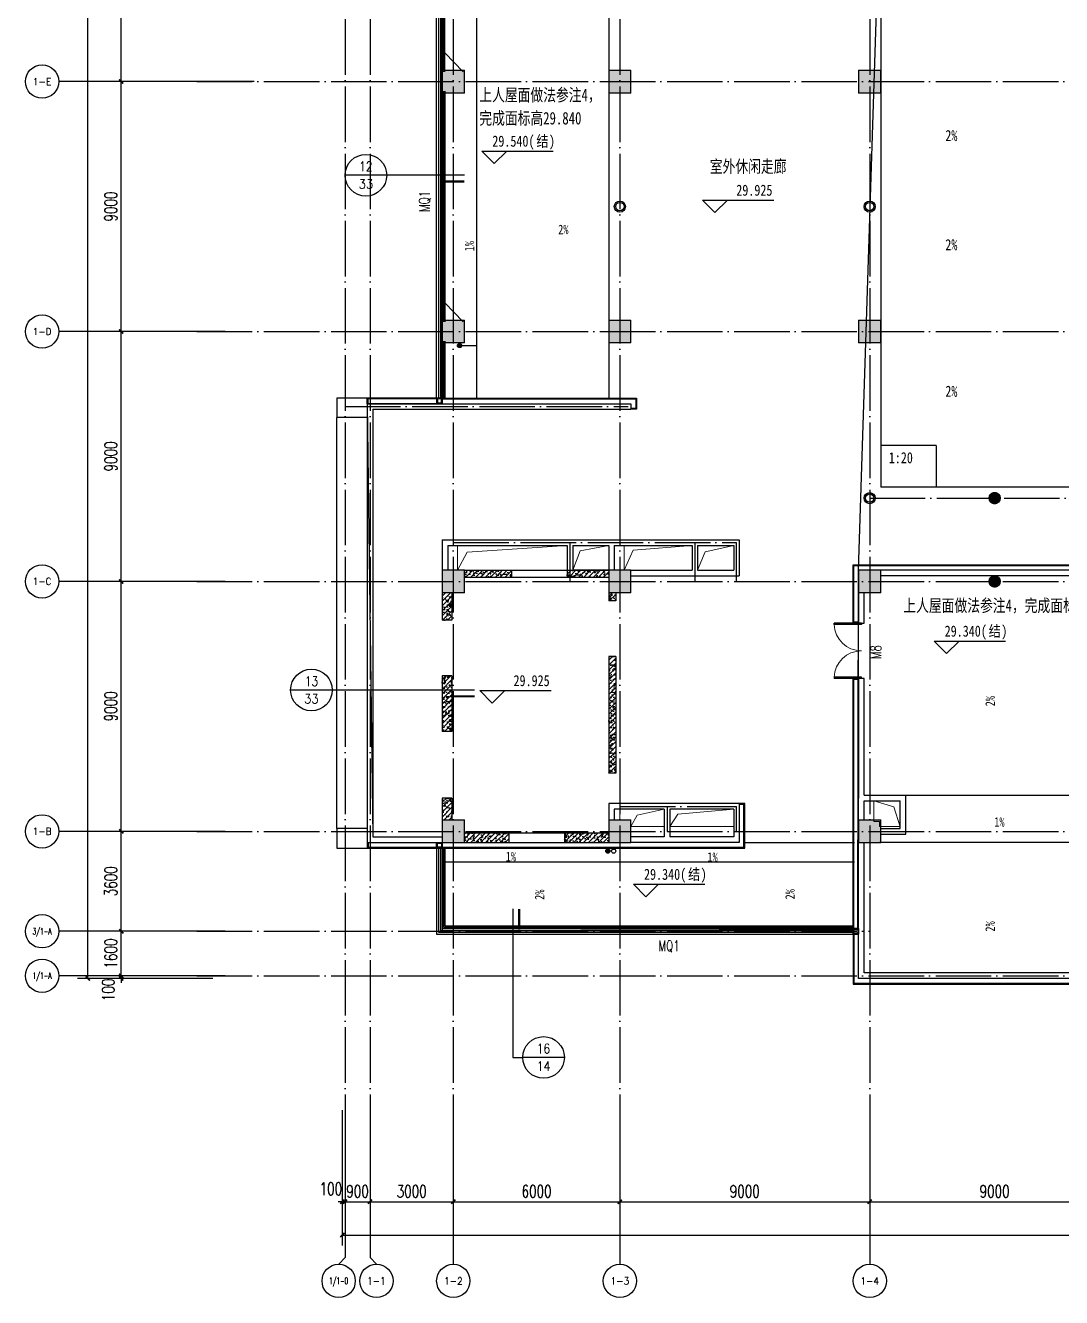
# Model space of a CAD drawing. Header units: millimetres. Extents: x 948020 to 1044234, y 901182 to 1012496.
# Drawn here: x 948020 to 985347, y 901182 to 946993 of the extents above; entities that cross this region are included whole.
import ezdxf
from ezdxf.enums import TextEntityAlignment as Align

# ---------------------------------------------------------------- set-up
doc = ezdxf.new("R2010")
doc.units = ezdxf.units.MM
doc.header["$LTSCALE"] = 1000
doc.header["$MEASUREMENT"] = 0
doc.linetypes.add('7', pattern=[1.2, -0.6, 0.6])
doc.linetypes.add('DOTE', pattern=[2.42, 2, -0.2, 0.02, -0.2])
doc.layers.get('0').update_dxf_attribs({"linetype": 'CONTINUOUS'})
doc.layers.get('Defpoints').update_dxf_attribs({"linetype": 'CONTINUOUS'})
for name, color, linetype in [('AXIS', 3, 'CONTINUOUS'), ('COLUMN', 255, 'CONTINUOUS'), ('DIM_ELEV', 3, 'CONTINUOUS'), ('DIM_IDEN', 3, 'CONTINUOUS'), ('DIM_SYMB', 3, 'CONTINUOUS'), ('DOTE', 1, 'DOTE'), ('PUB_HATCH', 251, 'CONTINUOUS'), ('PUB_TEXT', 7, 'CONTINUOUS'), ('RAIL', 163, 'CONTINUOUS'), ('STAIR', 2, 'CONTINUOUS'), ('WALL', 255, 'CONTINUOUS'), ('WINDOW', 4, 'CONTINUOUS'), ('x粉刷线', 62, 'CONTINUOUS'), ('文字', 7, 'CONTINUOUS'), ('柱', 2, 'CONTINUOUS'), ('柱虚线', 54, '7'), ('栏杆', 212, 'CONTINUOUS'), ('砼墙', 3, 'CONTINUOUS'), ('门窗', 40, 'CONTINUOUS')]:
    doc.layers.add(name, color=color, linetype=linetype)
doc.layers.add('P-SANR-FIXT', color=6, linetype='CONTINUOUS', lineweight=15)
doc.styles.add('-宋体', font='', dxfattribs={"width": 0.8})
doc.styles.add('_TCH_AXIS', font='COMPLEX', dxfattribs={"bigfont": 'GBCBIG'})
doc.styles.add('_TCH_DIM', font='', dxfattribs={"width": 0.8})
doc.styles.add('_TCH_LABEL', font='COMPLEX', dxfattribs={"bigfont": 'GBCBIG'})
doc.styles.add('_TCH_SPACE', font='SIMPLEX', dxfattribs={"height": 5, "bigfont": 'GBCBIG'})
doc.styles.add('DIM_FONT', font='SIMPLEX', dxfattribs={"width": 0.7, "bigfont": 'GBCBIG'})
doc.styles.get('-宋体').set_extended_font_data('SimSun')
doc.styles.get('_TCH_DIM').set_extended_font_data('SimSun')
doc.dimstyles.new('_TCH_ARCH&&150', dxfattribs={"dimscale": 1.5, "dimtxt": 300, "dimasz": 100, "dimexe": 250, "dimexo": 300, "dimgap": 100, "dimtad": 1, "dimdec": 0, "dimzin": 0, "dimdsep": 46, "dimtxsty": 'DIM_FONT', "dimblk": 'ARCHTICK', "dimcen": 0.09, "dimclrt": 7, "dimazin": 2, "dimtfac": 1, "dimtdec": 0, "dimtix": 1, "dimtmove": 2, "dimatfit": 3, "dimfxl": 1, "dimtolj": 1, "dimtzin": 0, "dimarcsym": 0})
pattern_1 = [(45, (0, 0), (-88.388348, 88.388348), []), (50, (0, 0), (358.63009, -31.37607), [37.5, -412.5]), (355, (0, 0), (-69.37567, 376.09607), [30, -330]), (100.4514, (29.9, -2.6), (289.25469, 344.71977), [31.870095, -350.57106]), (46.1842, (0, 100), (533.62052, -82.7595), [56.25, -618.75]), (96.6356, (44.47, 93.1), (467.33135, 487.05894), [47.80514, -525.8565]), (351.1842, (0, 100), (467.33097, 487.0593), [45, -495]), (21, (50, 75), (298.453526, -201.309445), [37.5, -412.5]), (326, (50, 75), (121.65767, 362.57502), [30, -330]), (71.4514, (74.87, 58.22), (420.11131, 161.26525), [31.870095, -350.57106]), (37.5, (0, 0), (6.079928, 166.446927), [0, -326, 0, -335, 0, -331.25]), (7.5, (0, 0), (131.534769, 197.205856), [0, -191, 0, -318.5, 0, -126.25]), (327.5, (-111.5, 0), (266.911218, -11.277436), [0, -125, 0, -390, 0, -517.5]), (317.5, (-161.5, 0), (291.593085, 50.05249), [0, -162.5, 0, -259, 0, -367.5])]

# ---------------------------------------------------------------- blocks, each defined once
blk = doc.blocks.new('A$C5BB50297')
at = {"layer": '柱', "const_width": 0.35}
for points in [[(39.18, 270.18), (39.18, 278.18), (31.18, 278.18), (31.18, 270.18)], [(99.18, 270.18), (99.18, 278.18), (91.18, 278.18), (91.18, 270.18)], [(189.18, 270.18), (189.18, 278.18), (181.18, 278.18), (181.18, 270.18)], [(39.18, 180.18), (39.18, 188.18), (31.18, 188.18), (31.18, 180.18)], [(99.18, 180.18), (99.18, 188.18), (91.18, 188.18), (91.18, 180.18)], [(189.18, 180.18), (189.18, 188.18), (181.18, 188.18), (181.18, 180.18)], [(189.18, 90.18), (189.18, 98.18), (181.18, 98.18), (181.18, 90.18)], [(189.18, 0.18), (189.18, 8.18), (181.18, 8.18), (181.18, 0.18)]]:
    blk.add_lwpolyline(points, close=True, dxfattribs=at)
at = {"layer": '柱', "const_width": 0.45}
for points in [[(232.18, 124.18, 1), (228.18, 124.18, 1), (232.18, 124.18, 1)], [(232.18, 94.18, 1), (228.18, 94.18, 1), (232.18, 94.18, 1)]]:
    blk.add_lwpolyline(points, format="xyb", dxfattribs=at)
at = {"layer": '柱', "const_width": 0.35}
for points in [[(39.18, 98.18), (31.18, 98.18), (31.18, 90.18)], [(93.68, 90.18), (99.18, 90.18), (99.18, 98.18), (91.18, 98.18)], [(34.68, 90.18), (39.18, 90.18), (39.18, 95.68)], [(91.18, 95.68), (91.18, 90.18)], [(31.18, 8.18), (31.18, 0.18), (39.18, 0.18)], [(39.18, 3.68), (39.18, 8.18), (34.68, 8.18)], [(91.18, 8.18), (91.18, 3.68)], [(91.18, 0.18), (99.18, 0.18), (99.18, 8.18), (93.68, 8.18)]]:
    blk.add_lwpolyline(points, dxfattribs=at)
at = {"layer": '柱虚线', "const_width": 0.18}
for points in [[(39.18, 95.68), (39.18, 98.18)], [(91.18, 98.18), (91.18, 95.68)], [(31.18, 90.18), (34.68, 90.18)], [(91.18, 90.18), (93.68, 90.18)], [(34.68, 8.18), (31.18, 8.18)], [(93.68, 8.18), (91.18, 8.18)], [(39.18, 0.18), (39.18, 3.68)], [(91.18, 3.68), (91.18, 0.18)]]:
    blk.add_lwpolyline(points, dxfattribs=at)
at = {"layer": '砼墙', "const_width": 0.35}
for points in [[(39.18, 98.18), (56.18, 98.18)], [(56.18, 95.68), (56.18, 98.18)], [(76.18, 95.68), (76.18, 98.18)], [(76.18, 98.18), (91.18, 98.18)], [(39.18, 95.68), (56.18, 95.68)], [(76.18, 95.68), (91.18, 95.68)], [(31.18, 80.18), (31.18, 90.18)], [(34.68, 80.18), (34.68, 90.18)], [(91.18, 87.18), (91.18, 90.18)], [(93.68, 87.18), (91.18, 87.18)], [(93.68, 87.18), (93.68, 90.18)], [(34.68, 80.18), (31.18, 80.18)], [(91.18, 25.18), (91.18, 67.18)], [(93.68, 67.18), (91.18, 67.18)], [(93.68, 25.18), (93.68, 67.18)], [(31.18, 40.18), (31.18, 60.18)], [(34.68, 60.18), (31.18, 60.18)], [(34.68, 40.18), (34.68, 60.18)], [(34.68, 40.18), (31.18, 40.18)], [(93.68, 25.18), (91.18, 25.18)], [(31.18, 8.18), (31.18, 16.18)], [(34.68, 16.18), (31.18, 16.18)], [(34.68, 8.18), (34.68, 16.18)], [(93.68, 8.18), (91.18, 8.18)], [(39.18, 3.68), (55.18, 3.68)], [(39.18, 0.18), (55.18, 0.18)], [(55.18, 0.18), (55.18, 3.68)], [(75.18, 0.18), (75.18, 3.68)], [(75.18, 3.68), (91.18, 3.68)], [(75.18, 0.18), (91.18, 0.18)]]:
    blk.add_lwpolyline(points, dxfattribs=at)
blk = doc.blocks.new('_ArchTick')
at = {"color": 0, "linetype": 'ByBlock', "const_width": 0.4}
blk.add_lwpolyline([(-0.5, -0.5), (0.5, 0.5)], dxfattribs=at)
blk = doc.blocks.new('*D33')
at = {"layer": 'AXIS', "color": 0, "lineweight": -2, "transparency": 16777216}
for p, q in [((954770, 912771), (951095, 912771)), ((954770, 912671), (951095, 912671)), ((951470, 912771), (951470, 912921)), ((951470, 912671), (951470, 912771)), ((951470, 912671), (951470, 912521))]:
    blk.add_line(p, q, dxfattribs=at)
at = {"layer": 'Defpoints', "color": 0}
for p in [(951470, 912771), (955220, 912771), (955220, 912671)]:
    blk.add_point(p, dxfattribs=at)
at = {"layer": 'AXIS', "color": 0, "lineweight": -2, "transparency": 16777216, "xscale": 150, "yscale": 150, "zscale": 150}
for p, rotation in [((951470, 912771), 270), ((951470, 912671), 90)]:
    blk.add_blockref('_ArchTick', p, dxfattribs=dict(at, rotation=rotation))
at = {"layer": 'AXIS', "color": 7, "transparency": 16777216, "insert": (951005, 912261), "char_height": 450, "attachment_point": 5, "rotation": 90, "style": 'DIM_FONT'}
blk.add_mtext('\\A1;100', dxfattribs=at)
blk = doc.blocks.new('*D34')
at = {"layer": 'AXIS', "color": 0, "lineweight": -2, "transparency": 16777216}
for p, q in [((954770, 914371), (951095, 914371)), ((951470, 912771), (951470, 914371)), ((954770, 912771), (951095, 912771))]:
    blk.add_line(p, q, dxfattribs=at)
at = {"layer": 'Defpoints', "color": 0}
for p in [(951470, 914371), (955220, 914371), (955220, 912771)]:
    blk.add_point(p, dxfattribs=at)
at = {"layer": 'AXIS', "color": 0, "lineweight": -2, "transparency": 16777216, "xscale": 150, "yscale": 150, "zscale": 150}
for p, rotation in [((951470, 914371), 90), ((951470, 912771), 270)]:
    blk.add_blockref('_ArchTick', p, dxfattribs=dict(at, rotation=rotation))
at = {"layer": 'AXIS', "color": 7, "transparency": 16777216, "insert": (951095, 913571), "char_height": 450, "attachment_point": 5, "rotation": 90, "style": 'DIM_FONT'}
blk.add_mtext('\\A1;1600', dxfattribs=at)
blk = doc.blocks.new('*D35')
at = {"layer": 'AXIS', "color": 0, "lineweight": -2, "transparency": 16777216}
for p, q in [((954770, 917971), (951095, 917971)), ((951470, 914371), (951470, 917971)), ((954770, 914371), (951095, 914371))]:
    blk.add_line(p, q, dxfattribs=at)
at = {"layer": 'Defpoints', "color": 0}
for p in [(951470, 917971), (955220, 917971), (955220, 914371)]:
    blk.add_point(p, dxfattribs=at)
at = {"layer": 'AXIS', "color": 0, "lineweight": -2, "transparency": 16777216, "xscale": 150, "yscale": 150, "zscale": 150}
for p, rotation in [((951470, 917971), 90), ((951470, 914371), 270)]:
    blk.add_blockref('_ArchTick', p, dxfattribs=dict(at, rotation=rotation))
at = {"layer": 'AXIS', "color": 7, "transparency": 16777216, "insert": (951095, 916171), "char_height": 450, "attachment_point": 5, "rotation": 90, "style": 'DIM_FONT'}
blk.add_mtext('\\A1;3600', dxfattribs=at)
blk = doc.blocks.new('*D36')
at = {"layer": 'AXIS', "color": 0, "lineweight": -2, "transparency": 16777216}
for p, q in [((954770, 926971), (951095, 926971)), ((951470, 917971), (951470, 926971)), ((954770, 917971), (951095, 917971))]:
    blk.add_line(p, q, dxfattribs=at)
at = {"layer": 'Defpoints', "color": 0}
for p in [(951470, 926971), (955220, 926971), (955220, 917971)]:
    blk.add_point(p, dxfattribs=at)
at = {"layer": 'AXIS', "color": 0, "lineweight": -2, "transparency": 16777216, "xscale": 150, "yscale": 150, "zscale": 150}
for p, rotation in [((951470, 926971), 90), ((951470, 917971), 270)]:
    blk.add_blockref('_ArchTick', p, dxfattribs=dict(at, rotation=rotation))
at = {"layer": 'AXIS', "color": 7, "transparency": 16777216, "insert": (951095, 922471), "char_height": 450, "attachment_point": 5, "rotation": 90, "style": 'DIM_FONT'}
blk.add_mtext('\\A1;9000', dxfattribs=at)
blk = doc.blocks.new('*D37')
at = {"layer": 'AXIS', "color": 0, "lineweight": -2, "transparency": 16777216}
for p, q in [((954770, 935971), (951095, 935971)), ((951470, 926971), (951470, 935971)), ((954770, 926971), (951095, 926971))]:
    blk.add_line(p, q, dxfattribs=at)
at = {"layer": 'Defpoints', "color": 0}
for p in [(951470, 935971), (955220, 935971), (955220, 926971)]:
    blk.add_point(p, dxfattribs=at)
at = {"layer": 'AXIS', "color": 0, "lineweight": -2, "transparency": 16777216, "xscale": 150, "yscale": 150, "zscale": 150}
for p, rotation in [((951470, 935971), 90), ((951470, 926971), 270)]:
    blk.add_blockref('_ArchTick', p, dxfattribs=dict(at, rotation=rotation))
at = {"layer": 'AXIS', "color": 7, "transparency": 16777216, "insert": (951095, 931471), "char_height": 450, "attachment_point": 5, "rotation": 90, "style": 'DIM_FONT'}
blk.add_mtext('\\A1;9000', dxfattribs=at)
blk = doc.blocks.new('*D38')
at = {"layer": 'AXIS', "color": 0, "lineweight": -2, "transparency": 16777216}
for p, q in [((954770, 944971), (951095, 944971)), ((951470, 935971), (951470, 944971)), ((954770, 935971), (951095, 935971))]:
    blk.add_line(p, q, dxfattribs=at)
at = {"layer": 'Defpoints', "color": 0}
for p in [(951470, 944971), (955220, 944971), (955220, 935971)]:
    blk.add_point(p, dxfattribs=at)
at = {"layer": 'AXIS', "color": 0, "lineweight": -2, "transparency": 16777216, "xscale": 150, "yscale": 150, "zscale": 150}
for p, rotation in [((951470, 944971), 90), ((951470, 935971), 270)]:
    blk.add_blockref('_ArchTick', p, dxfattribs=dict(at, rotation=rotation))
at = {"layer": 'AXIS', "color": 7, "transparency": 16777216, "insert": (951095, 940471), "char_height": 450, "attachment_point": 5, "rotation": 90, "style": 'DIM_FONT'}
blk.add_mtext('\\A1;9000', dxfattribs=at)
blk = doc.blocks.new('*D39')
at = {"layer": 'AXIS', "color": 0, "lineweight": -2, "transparency": 16777216}
for p, q in [((954770, 952471), (951095, 952471)), ((951470, 944971), (951470, 952471)), ((954770, 944971), (951095, 944971))]:
    blk.add_line(p, q, dxfattribs=at)
at = {"layer": 'Defpoints', "color": 0}
for p in [(951470, 952471), (955220, 952471), (955220, 944971)]:
    blk.add_point(p, dxfattribs=at)
at = {"layer": 'AXIS', "color": 0, "lineweight": -2, "transparency": 16777216, "xscale": 150, "yscale": 150, "zscale": 150}
for p, rotation in [((951470, 952471), 90), ((951470, 944971), 270)]:
    blk.add_blockref('_ArchTick', p, dxfattribs=dict(at, rotation=rotation))
at = {"layer": 'AXIS', "color": 7, "transparency": 16777216, "insert": (951095, 948721), "char_height": 450, "attachment_point": 5, "rotation": 90, "style": 'DIM_FONT'}
blk.add_mtext('\\A1;7500', dxfattribs=at)
blk = doc.blocks.new('*D50')
at = {"layer": 'AXIS', "color": 0, "lineweight": -2, "transparency": 16777216}
for p, q in [((954770, 1002971), (949895, 1002971)), ((950270, 912671), (950270, 1002971)), ((954770, 912671), (949895, 912671))]:
    blk.add_line(p, q, dxfattribs=at)
at = {"layer": 'Defpoints', "color": 0}
for p in [(950270, 1002971), (955220, 1002971), (955220, 912671)]:
    blk.add_point(p, dxfattribs=at)
at = {"layer": 'AXIS', "color": 0, "lineweight": -2, "transparency": 16777216, "xscale": 150, "yscale": 150, "zscale": 150}
for p, rotation in [((950270, 1002971), 90), ((950270, 912671), 270)]:
    blk.add_blockref('_ArchTick', p, dxfattribs=dict(at, rotation=rotation))
at = {"layer": 'AXIS', "color": 7, "transparency": 16777216, "insert": (949895, 957821), "char_height": 450, "attachment_point": 5, "rotation": 90, "style": 'DIM_FONT'}
blk.add_mtext('\\A1;90300', dxfattribs=at)
blk = doc.blocks.new('*D51')
at = {"layer": 'AXIS', "color": 0, "lineweight": -2, "transparency": 16777216}
for p, q in [((959435, 907932), (959435, 904257)), ((959535, 907932), (959535, 904257)), ((959435, 904632), (959285, 904632)), ((959435, 904632), (959535, 904632)), ((959535, 904632), (959685, 904632))]:
    blk.add_line(p, q, dxfattribs=at)
at = {"layer": 'Defpoints', "color": 0}
for p in [(959435, 908382), (959535, 908382), (959535, 904632)]:
    blk.add_point(p, dxfattribs=at)
at = {"layer": 'AXIS', "color": 0, "lineweight": -2, "transparency": 16777216, "xscale": 150, "yscale": 150, "zscale": 150}
blk.add_blockref('_ArchTick', (959435, 904632), dxfattribs=at)
at = {"layer": 'AXIS', "color": 0, "lineweight": -2, "transparency": 16777216, "xscale": 150, "yscale": 150, "zscale": 150, "rotation": 180}
blk.add_blockref('_ArchTick', (959535, 904632), dxfattribs=at)
at = {"layer": 'AXIS', "color": 7, "transparency": 16777216, "insert": (959025, 905097), "char_height": 450, "attachment_point": 5, "style": 'DIM_FONT'}
blk.add_mtext('\\A1;100', dxfattribs=at)
blk = doc.blocks.new('*D52')
at = {"layer": 'AXIS', "color": 0, "lineweight": -2, "transparency": 16777216}
for p, q in [((959535, 907932), (959535, 904257)), ((960435, 907932), (960435, 904257)), ((959535, 904632), (959385, 904632)), ((959535, 904632), (960435, 904632)), ((960435, 904632), (960585, 904632))]:
    blk.add_line(p, q, dxfattribs=at)
at = {"layer": 'Defpoints', "color": 0}
for p in [(959535, 908382), (960435, 908382), (960435, 904632)]:
    blk.add_point(p, dxfattribs=at)
at = {"layer": 'AXIS', "color": 0, "lineweight": -2, "transparency": 16777216, "xscale": 150, "yscale": 150, "zscale": 150}
blk.add_blockref('_ArchTick', (959535, 904632), dxfattribs=at)
at = {"layer": 'AXIS', "color": 0, "lineweight": -2, "transparency": 16777216, "xscale": 150, "yscale": 150, "zscale": 150, "rotation": 180}
blk.add_blockref('_ArchTick', (960435, 904632), dxfattribs=at)
at = {"layer": 'AXIS', "color": 7, "transparency": 16777216, "insert": (959985, 905007), "char_height": 450, "attachment_point": 5, "style": 'DIM_FONT'}
blk.add_mtext('\\A1;900', dxfattribs=at)
blk = doc.blocks.new('*D53')
at = {"layer": 'AXIS', "color": 0, "lineweight": -2, "transparency": 16777216}
for p, q in [((960435, 907932), (960435, 904257)), ((963435, 907932), (963435, 904257)), ((960435, 904632), (963435, 904632))]:
    blk.add_line(p, q, dxfattribs=at)
at = {"layer": 'Defpoints', "color": 0}
for p in [(960435, 908382), (963435, 908382), (963435, 904632)]:
    blk.add_point(p, dxfattribs=at)
at = {"layer": 'AXIS', "color": 0, "lineweight": -2, "transparency": 16777216, "xscale": 150, "yscale": 150, "zscale": 150, "rotation": 180}
blk.add_blockref('_ArchTick', (960435, 904632), dxfattribs=at)
at = {"layer": 'AXIS', "color": 0, "lineweight": -2, "transparency": 16777216, "xscale": 150, "yscale": 150, "zscale": 150}
blk.add_blockref('_ArchTick', (963435, 904632), dxfattribs=at)
at = {"layer": 'AXIS', "color": 7, "transparency": 16777216, "insert": (961935, 905007), "char_height": 450, "attachment_point": 5, "style": 'DIM_FONT'}
blk.add_mtext('\\A1;3000', dxfattribs=at)
blk = doc.blocks.new('*D54')
at = {"layer": 'AXIS', "color": 0, "lineweight": -2, "transparency": 16777216}
for p, q in [((963435, 907932), (963435, 904257)), ((969435, 907932), (969435, 904257)), ((963435, 904632), (969435, 904632))]:
    blk.add_line(p, q, dxfattribs=at)
at = {"layer": 'Defpoints', "color": 0}
for p in [(963435, 908382), (969435, 908382), (969435, 904632)]:
    blk.add_point(p, dxfattribs=at)
at = {"layer": 'AXIS', "color": 0, "lineweight": -2, "transparency": 16777216, "xscale": 150, "yscale": 150, "zscale": 150, "rotation": 180}
blk.add_blockref('_ArchTick', (963435, 904632), dxfattribs=at)
at = {"layer": 'AXIS', "color": 0, "lineweight": -2, "transparency": 16777216, "xscale": 150, "yscale": 150, "zscale": 150}
blk.add_blockref('_ArchTick', (969435, 904632), dxfattribs=at)
at = {"layer": 'AXIS', "color": 7, "transparency": 16777216, "insert": (966435, 905007), "char_height": 450, "attachment_point": 5, "style": 'DIM_FONT'}
blk.add_mtext('\\A1;6000', dxfattribs=at)
blk = doc.blocks.new('*D55')
at = {"layer": 'AXIS', "color": 0, "lineweight": -2, "transparency": 16777216}
for p, q in [((969435, 907932), (969435, 904257)), ((978435, 907932), (978435, 904257)), ((969435, 904632), (978435, 904632))]:
    blk.add_line(p, q, dxfattribs=at)
at = {"layer": 'Defpoints', "color": 0}
for p in [(969435, 908382), (978435, 908382), (978435, 904632)]:
    blk.add_point(p, dxfattribs=at)
at = {"layer": 'AXIS', "color": 0, "lineweight": -2, "transparency": 16777216, "xscale": 150, "yscale": 150, "zscale": 150, "rotation": 180}
blk.add_blockref('_ArchTick', (969435, 904632), dxfattribs=at)
at = {"layer": 'AXIS', "color": 0, "lineweight": -2, "transparency": 16777216, "xscale": 150, "yscale": 150, "zscale": 150}
blk.add_blockref('_ArchTick', (978435, 904632), dxfattribs=at)
at = {"layer": 'AXIS', "color": 7, "transparency": 16777216, "insert": (973935, 905007), "char_height": 450, "attachment_point": 5, "style": 'DIM_FONT'}
blk.add_mtext('\\A1;9000', dxfattribs=at)
blk = doc.blocks.new('*D56')
at = {"layer": 'AXIS', "color": 0, "lineweight": -2, "transparency": 16777216}
for p, q in [((978435, 907932), (978435, 904257)), ((987435, 907932), (987435, 904257)), ((978435, 904632), (987435, 904632))]:
    blk.add_line(p, q, dxfattribs=at)
at = {"layer": 'Defpoints', "color": 0}
for p in [(978435, 908382), (987435, 908382), (987435, 904632)]:
    blk.add_point(p, dxfattribs=at)
at = {"layer": 'AXIS', "color": 0, "lineweight": -2, "transparency": 16777216, "xscale": 150, "yscale": 150, "zscale": 150, "rotation": 180}
blk.add_blockref('_ArchTick', (978435, 904632), dxfattribs=at)
at = {"layer": 'AXIS', "color": 0, "lineweight": -2, "transparency": 16777216, "xscale": 150, "yscale": 150, "zscale": 150}
blk.add_blockref('_ArchTick', (987435, 904632), dxfattribs=at)
at = {"layer": 'AXIS', "color": 7, "transparency": 16777216, "insert": (982935, 905007), "char_height": 450, "attachment_point": 5, "style": 'DIM_FONT'}
blk.add_mtext('\\A1;9000', dxfattribs=at)
blk = doc.blocks.new('*D65')
at = {"layer": 'AXIS', "color": 0, "lineweight": -2, "transparency": 16777216}
for p, q in [((959435, 907932), (959435, 903057)), ((1036435, 907932), (1036435, 903057)), ((959435, 903432), (1036435, 903432))]:
    blk.add_line(p, q, dxfattribs=at)
at = {"layer": 'Defpoints', "color": 0}
for p in [(959435, 908382), (1036435, 908382), (1036435, 903432)]:
    blk.add_point(p, dxfattribs=at)
at = {"layer": 'AXIS', "color": 0, "lineweight": -2, "transparency": 16777216, "xscale": 150, "yscale": 150, "zscale": 150, "rotation": 180}
blk.add_blockref('_ArchTick', (959435, 903432), dxfattribs=at)
at = {"layer": 'AXIS', "color": 0, "lineweight": -2, "transparency": 16777216, "xscale": 150, "yscale": 150, "zscale": 150}
blk.add_blockref('_ArchTick', (1036435, 903432), dxfattribs=at)
at = {"layer": 'AXIS', "color": 7, "transparency": 16777216, "insert": (997935, 903807), "char_height": 450, "attachment_point": 5, "style": 'DIM_FONT'}
blk.add_mtext('\\A1;77000', dxfattribs=at)
blk = doc.blocks.new('_YZH')
blk.add_circle((0, 0), 0.5)
at = {"layer": 'PUB_HATCH', "const_width": 0.5}
blk.add_lwpolyline([(-0.25, 0, 1), (0.25, 0, 1)], format="xyb", close=True, dxfattribs=at)
blk = doc.blocks.new('$DorLib2D$00000002')
for p, q in [((-0.5, 0), (-0.5, 0.4875)), ((-0.475, 0.4875), (-0.5, 0.4875)), ((-0.475, 0), (-0.475, 0.4875)), ((0.475, 0), (0.475, 0.4875)), ((0.475, 0.4875), (0.5, 0.4875)), ((0.5, 0), (0.5, 0.4875)), ((-0.5, 0), (-0.475, 0)), ((0.5, 0), (0.475, 0))]:
    blk.add_line(p, q)
at = {"lineweight": 13}
for centre, start, end in [((-0.4875, 0), 0, 88.53072), ((0.4875, 0), 91.46928, 180)]:
    blk.add_arc(centre, 0.4875, start, end, dxfattribs=at)
blk = doc.blocks.new('$WINLIB2D$00000001')
at = {"color": 0}
for points in [[(-0.5, 0.5), (-0.5, -0.5)], [(-0.5, 0.5), (0.5, 0.5)], [(0.5, -0.5), (0.5, 0.5)], [(0.5, 0.1667), (-0.5, 0.1667)], [(0.5, -0.1667), (-0.5, -0.1667)], [(-0.5, -0.5), (0.5, -0.5)]]:
    blk.add_lwpolyline(points, dxfattribs=at)
blk = doc.blocks.new('_FZH')
blk.add_lwpolyline([(-0.5, -0.5), (0.5, -0.5), (0.5, 0.5), (-0.5, 0.5)], close=True)
at = {"layer": 'PUB_HATCH'}
blk.add_solid([(-0.5, -0.5), (0.5, -0.5), (-0.5, 0.5), (0.5, 0.5)], dxfattribs=at)

msp = doc.modelspace()

# ---------------------------------------------------------------- hatches: boundary and pattern name
at = {"layer": 'PUB_HATCH'}
h = msp.add_hatch(dxfattribs=at)
h.set_pattern_fill('ANSI31', color=256, scale=10, style=0)
h.set_pattern_definition([(45, (894153.529, 906185.698), (-11.22532, 11.22532), [])])
h.paths.add_polyline_path([(963725, 935466.1, 1), (963595, 935466.1, 1)])
h = msp.add_hatch(dxfattribs=at)
h.set_pattern_fill('钢筋混凝土', color=256, scale=50, style=0)
h.set_pattern_definition(pattern_1)
h.paths.add_polyline_path([(963835, 927370.8), (963835, 927120.8), (965535, 927120.8), (965535, 927370.8)])
h = msp.add_hatch(dxfattribs=at)
h.set_pattern_fill('钢筋混凝土', color=256, scale=50, style=0)
h.set_pattern_definition(pattern_1)
h.paths.add_polyline_path([(969035, 927120.8), (969035, 927370.8), (967535, 927370.8), (967535, 927120.8)])
h = msp.add_hatch(dxfattribs=at)
h.set_pattern_fill('钢筋混凝土', color=256, scale=50, style=0)
h.set_pattern_definition(pattern_1)
h.paths.add_polyline_path([(963385, 926570.8), (963035, 926570.8), (963035, 925570.8), (963385, 925570.8)])
h = msp.add_hatch(dxfattribs=at)
h.set_pattern_fill('钢筋混凝土', color=256, scale=50, style=0)
h.set_pattern_definition(pattern_1)
h.paths.add_polyline_path([(969285, 926570.8), (969035, 926570.8), (969035, 926270.8), (969285, 926270.8)])
h = msp.add_hatch(dxfattribs=at)
h.set_pattern_fill('钢筋混凝土', color=256, scale=50, style=0)
h.set_pattern_definition(pattern_1)
h.paths.add_polyline_path([(969035, 924270.8), (969035, 920070.8), (969285, 920070.8), (969285, 924270.8)])
h = msp.add_hatch(dxfattribs=at)
h.set_pattern_fill('钢筋混凝土', color=256, scale=50, style=0)
h.set_pattern_definition(pattern_1)
h.paths.add_polyline_path([(963035, 923570.8), (963035, 921570.8), (963385, 921570.8), (963385, 923570.8)])
h = msp.add_hatch(dxfattribs=at)
h.set_pattern_fill('钢筋混凝土', color=256, scale=50, style=0)
h.set_pattern_definition(pattern_1)
h.paths.add_polyline_path([(963035, 918370.8), (963385, 918370.8), (963385, 919170.8), (963035, 919170.8)])
h = msp.add_hatch(dxfattribs=at)
h.set_pattern_fill('钢筋混凝土', color=256, scale=50, style=0)
h.set_pattern_definition(pattern_1)
h.paths.add_polyline_path([(963835, 917920.8), (963835, 917570.8), (965435, 917570.8), (965435, 917920.8)])
h = msp.add_hatch(dxfattribs=at)
h.set_pattern_fill('钢筋混凝土', color=256, scale=50, style=0)
h.set_pattern_definition(pattern_1)
h.paths.add_polyline_path([(969035, 917570.8), (969035, 917920.8), (967435, 917920.8), (967435, 917570.8)])
h = msp.add_hatch(dxfattribs=at)
h.set_pattern_fill('ANSI31', color=256, scale=10, style=0)
h.set_pattern_definition([(45, (899495.197, 887978.47), (-11.22532, 11.22532), [])])
h.paths.add_polyline_path([(969066.7, 917258.9, 1), (968936.7, 917258.9, 1)])

# ---------------------------------------------------------------- linework, layer by layer
at = {"layer": 'AXIS'}
for p, q in [((956260.6, 944970.8), (949220.2, 944970.8)), ((955220.2, 935970.8), (949220.2, 935970.8)), ((955220.2, 926970.8), (949220.2, 926970.8)), ((955220.2, 917970.8), (949220.2, 917970.8)), ((955220.2, 914370.8), (949220.2, 914370.8)), ((955220.2, 912770.8), (949220.2, 912770.8)), ((959535, 908381.6), (959535, 902620.5)), ((960435, 908381.6), (960435, 902620.5)), ((963435, 908381.6), (963435, 902381.6)), ((969435, 908381.6), (969435, 902381.6)), ((978435, 908381.6), (978435, 902381.6)), ((959305, 902381.6), (959535, 902620.5)), ((960665, 902381.6), (960435, 902620.5))]:
    msp.add_line(p, q, dxfattribs=at)
for centre in [(948620.2, 944970.8), (948620.2, 935970.8), (948620.2, 926970.8), (948620.2, 917970.8), (948620.2, 914370.8), (948620.2, 912770.8), (959305, 901781.6), (960665, 901781.6), (963435, 901781.6), (969435, 901781.6), (978435, 901781.6)]:
    msp.add_circle(centre, 600, dxfattribs=at)
at = {"layer": 'DIM_ELEV'}
for p, q in [((964911.7, 942020.4), (964461.7, 942470.4)), ((964461.7, 942470.4), (967033.4, 942470.4)), ((964911.7, 942020.4), (965361.7, 942470.4)), ((972861.8, 940253.8), (972411.8, 940703.8)), ((972411.8, 940703.8), (974983.5, 940703.8)), ((972861.8, 940253.8), (973311.8, 940703.8)), ((981206.8, 924375.6), (980756.8, 924825.6)), ((980756.8, 924825.6), (983328.6, 924825.6)), ((981206.8, 924375.6), (981656.8, 924825.6)), ((964836.8, 922591.8), (964386.8, 923041.8)), ((964386.8, 923041.8), (966958.5, 923041.8)), ((964836.8, 922591.8), (965286.8, 923041.8)), ((970376.3, 915618), (969926.3, 916068)), ((969926.3, 916068), (972498.1, 916068)), ((970376.3, 915618), (970826.3, 916068))]:
    msp.add_line(p, q, dxfattribs=at)
at = {"layer": 'DIM_IDEN'}
for p, q in [((961036.3, 941597.8), (959536.3, 941597.8)), ((961380.8, 941597.8), (961036.3, 941597.8)), ((963835.6, 941597.8), (961380.8, 941597.8)), ((959073.2, 923059.4), (957573.2, 923059.4)), ((959835.1, 923059.4), (959073.2, 923059.4)), ((964203.2, 923059.4), (959835.1, 923059.4)), ((965582.7, 915177.1), (965582.7, 909828.9)), ((965582.7, 909828.9), (965937.1, 909828.9)), ((967437.1, 909828.9), (965937.1, 909828.9))]:
    msp.add_line(p, q, dxfattribs=at)
at = {"layer": 'DIM_IDEN', "const_width": 75}
for points in [[(963835.6, 941372.8), (963085.6, 941372.8)], [(964203.2, 922834.4), (963453.2, 922834.4)], [(965807.7, 915177.1), (965807.7, 914427.1)]]:
    msp.add_lwpolyline(points, dxfattribs=at)
at = {"layer": 'DIM_IDEN'}
for centre in [(960286.3, 941597.8), (958323.2, 923059.4), (966687.1, 909828.9)]:
    msp.add_circle(centre, 750, dxfattribs=at)
at = {"layer": 'DIM_SYMB'}
for points in [[(981081.6, 942592.8, 0, 0, 0), (983123.1, 942592.8, 120, 0, 0), (983573.1, 942592.8, 0, 0, 0)], [(967077.5, 939700.9, 0, 0, 0), (965907.6, 939700.9, 120, 0, 0), (965457.6, 939700.9, 0, 0, 0)], [(963737.5, 939289, 0, 0, 0), (963737.5, 938219.9, 120, 0, 0), (963737.5, 937769.9, 0, 0, 0)], [(981081.6, 938661.3, 0, 0, 0), (983123.1, 938661.3, 120, 0, 0), (983573.1, 938661.3, 0, 0, 0)], [(981081.6, 933383.3, 0, 0, 0), (983123.1, 933383.3, 120, 0, 0), (983573.1, 933383.3, 0, 0, 0)], [(979056.8, 931074.6, 0, 0, 0), (980157.6, 931074.6, 120, 0, 0), (980607.6, 931074.6, 0, 0, 0)], [(983133.2, 922918.1, 0, 0, 0), (983133.2, 921427.6, 120, 0, 0), (983133.2, 920977.6, 0, 0, 0)], [(983392.6, 918363.7, 0, 0, 0), (984250, 918363.7, 120, 0, 0), (984700, 918363.7, 0, 0, 0)], [(965797.1, 917119.7, 0, 0, 0), (966388.2, 917119.7, 120, 0, 0), (966838.2, 917119.7, 0, 0, 0)], [(972452.7, 917101.8, 0, 0, 0), (971640.7, 917101.8, 120, 0, 0), (971190.7, 917101.8, 0, 0, 0)], [(966837.9, 915540.1, 0, 0, 0), (966837.9, 916347.5, 120, 0, 0), (966837.9, 916797.5, 0, 0, 0)], [(975860.3, 915556.4, 0, 0, 0), (975860.3, 916363.8, 120, 0, 0), (975860.3, 916813.8, 0, 0, 0)], [(983133.2, 914277.3, 0, 0, 0), (983133.2, 915767.9, 120, 0, 0), (983133.2, 916217.9, 0, 0, 0)]]:
    msp.add_lwpolyline(points, format="xyseb", dxfattribs=at)
at = {"layer": 'DOTE'}
for p, q in [((959535, 1005295.6), (959535, 908381.6)), ((960435, 1005295.6), (960435, 908381.6)), ((960435, 1005295.6), (960435, 908381.6)), ((963435, 1005295.6), (963435, 908381.6)), ((969435, 1005295.6), (969435, 908381.6)), ((978435, 1005295.6), (978435, 908381.6)), ((954193.3, 944970.8), (1038231.8, 944970.8)), ((954193.3, 935970.8), (1038231.8, 935970.8)), ((959535, 933270.8), (969735, 933270.8)), ((978435, 929970.8), (1020435, 929970.8)), ((963435, 928370.8), (973635, 928370.8)), ((967635, 928370.8), (967635, 926970.8)), ((972135, 928370.8), (972135, 926970.8)), ((973635, 926970.8), (973635, 928370.8)), ((954193.3, 926970.8), (1038231.8, 926970.8)), ((969435, 918870.8), (973635, 918870.8)), ((971135, 918870.8), (971135, 917970.8)), ((973635, 917970.8), (973635, 918870.8)), ((954193.3, 917970.8), (1038231.8, 917970.8)), ((954193.3, 914370.8), (978435, 914370.8)), ((954193.3, 912770.8), (1038231.8, 912770.8))]:
    msp.add_line(p, q, dxfattribs=at)
at = {"layer": 'P-SANR-FIXT'}
for p, q in [((963930.6, 928029.5), (967535, 928270.8)), ((968005, 928073.6), (969035, 928270.8)), ((969910.2, 928101.8), (972035, 928270.8)), ((972506.1, 928041.2), (973535, 928270.8)), ((963585, 927370.8), (963930.6, 928029.5)), ((967735, 927370.8), (968005, 928073.6)), ((969585, 927370.8), (969910.2, 928101.8)), ((972235, 927370.8), (972506.1, 928041.2)), ((979299.4, 918854.8), (978585, 919070.8)), ((969835, 918145.8), (970064.1, 918552.3)), ((970064.1, 918552.3), (971035, 918770.8)), ((971235, 918145.8), (971519.6, 918589.7)), ((971519.6, 918589.7), (973535, 918770.8)), ((979535, 918133.8), (979299.4, 918854.8))]:
    msp.add_line(p, q, dxfattribs=at)
for points in [[(963585, 928270.8), (967535, 928270.8), (967535, 927370.8), (963585, 927370.8)], [(967735, 928270.8), (969035, 928270.8), (969035, 927391.8), (967735, 927391.8)], [(969585, 927370.8), (969585, 928270.8), (972035, 928270.8), (972035, 927370.8)], [(972235, 928270.8), (973535, 928270.8), (973535, 927370.8), (972235, 927370.8)], [(978585, 918320.8), (978585, 919070.8), (979535, 919070.8), (979535, 918145.8), (978785, 918145.8), (978785, 918320.8)], [(969435, 918370.8), (969435, 918770.8), (971035, 918770.8), (971035, 918145.8), (969835, 918145.8), (969835, 918370.8)], [(973535, 918770.8), (971235, 918770.8), (971235, 918145.8), (973535, 918145.8)]]:
    msp.add_lwpolyline(points, close=True, dxfattribs=at)
at = {"layer": 'RAIL'}
for p, q in [((962835, 933570.8), (960335, 933570.8)), ((960335, 933370.8), (960335, 933570.8)), ((962835, 933540.8), (960365, 933540.8)), ((960365, 933370.8), (960365, 933540.8)), ((977835, 914470.8), (977835, 923470.8)), ((978035, 923470.8), (977835, 923470.8)), ((977865, 914470.8), (977865, 923440.8)), ((978035, 923440.8), (977865, 923440.8))]:
    msp.add_line(p, q, dxfattribs=at)
for points in [[(963035, 933570.8), (962835, 933570.8), (962835, 933370.8), (963035, 933370.8)], [(963005, 933540.8), (962865, 933540.8), (962865, 933400.8), (963005, 933400.8)], [(962835, 917570.8), (963035, 917570.8), (963035, 917370.8), (962835, 917370.8)], [(962865, 917540.8), (963005, 917540.8), (963005, 917400.8), (962865, 917400.8)], [(978035, 914270.8), (977835, 914270.8), (977835, 914470.8), (978035, 914470.8)], [(978005, 914300.8), (977865, 914300.8), (977865, 914440.8), (978005, 914440.8)]]:
    msp.add_lwpolyline(points, close=True, dxfattribs=at)
for points in [[(963035, 933570.8), (969435, 933570.8), (969735, 933570.8), (970035, 933570.8), (970035, 933170.8), (969835, 933170.8)], [(963035, 933540.8), (969435, 933540.8), (969735, 933540.8), (970005, 933540.8), (970005, 933200.8), (969835, 933200.8)], [(978035, 925470.8), (977835, 925470.8), (977835, 927570.8), (1021935, 927570.8), (1021935, 930770.8), (1022135, 930770.8)], [(978035, 925500.8), (977865, 925500.8), (977865, 927540.8), (1021965, 927540.8), (1021965, 930740.8), (1022135, 930740.8)], [(963035, 917370.8), (973335, 917370.8), (973635, 917370.8), (973935, 917370.8), (973935, 918970.8), (973735, 918970.8)], [(963035, 917400.8), (973335, 917400.8), (973635, 917400.8), (973905, 917400.8), (973905, 918940.8), (973735, 918940.8)], [(960335, 917570.8), (960335, 917370.8), (962835, 917370.8)], [(960365, 917570.8), (960365, 917400.8), (962835, 917400.8)], [(977835, 914270.8), (977835, 912470.8), (1020635, 912470.8), (1020635, 913070.8), (1021635, 913070.8), (1021635, 912470.8), (1034235, 912470.8), (1034235, 914370.8), (1033035, 914370.8)], [(977865, 914270.8), (977865, 912500.8), (1020605, 912500.8), (1020605, 913100.8), (1021665, 913100.8), (1021665, 912500.8), (1034205, 912500.8), (1034205, 914340.8), (1033035, 914340.8)]]:
    msp.add_lwpolyline(points, dxfattribs=at)
at = {"layer": 'STAIR'}
for p, q in [((964285, 933570.8), (964285, 953420.8)), ((963785, 945320.8), (963135, 946005.8)), ((963785, 936320.8), (963135, 937005.8)), ((963735, 935466.1), (964285, 935466.1)), ((979735, 919270.8), (1022135, 919270.8)), ((996085, 917570.8), (978785, 917570.8)), ((963135, 916870.8), (977885, 916870.8))]:
    msp.add_line(p, q, dxfattribs=at)
for centre, radius in [((963660, 935466.1), 75), ((963660, 935466.1), 65), ((969001.7, 917258.9), 75), ((969001.7, 917258.9), 65), ((969210, 917258.9), 75)]:
    msp.add_circle(centre, radius, dxfattribs=at)
at = {"layer": 'WALL'}
for p, q in [((960335, 933370.8), (960335, 917570.8)), ((960335, 933370.8), (962835, 933370.8)), ((963035, 933570.8), (962835, 933570.8)), ((962835, 933570.8), (962835, 933370.8)), ((963035, 933370.8), (963035, 933570.8)), ((963035, 933370.8), (969835, 933370.8)), ((969835, 933370.8), (969835, 933170.8)), ((960535, 933170.8), (960535, 917770.8)), ((960535, 933170.8), (962935, 933170.8)), ((962935, 933170.8), (969835, 933170.8)), ((963035, 928470.8), (963035, 927370.8)), ((963035, 928470.8), (967635, 928470.8)), ((963235, 928270.8), (963235, 927370.8)), ((963235, 928270.8), (967535, 928270.8)), ((967535, 928270.8), (967535, 927370.8)), ((967635, 928470.8), (969135, 928470.8)), ((967735, 928270.8), (967735, 927370.8)), ((967735, 928270.8), (969035, 928270.8)), ((969035, 928270.8), (969035, 927370.8)), ((969135, 928470.8), (972135, 928470.8)), ((969235, 928270.8), (969235, 927370.8)), ((969235, 928270.8), (972035, 928270.8)), ((972035, 928270.8), (972035, 927370.8)), ((972135, 928470.8), (973735, 928470.8)), ((972235, 928270.8), (972235, 927370.8)), ((972235, 928270.8), (973535, 928270.8)), ((973535, 928270.8), (973535, 927370.8)), ((973735, 928470.8), (973735, 927170.8)), ((963835, 927370.8), (965535, 927370.8)), ((965535, 927370.8), (965535, 927120.8)), ((965535, 927370.8), (967535, 927370.8)), ((967535, 927370.8), (969035, 927370.8)), ((967535, 927370.8), (967535, 927120.8)), ((967535, 927370.8), (967535, 927120.8)), ((969835, 927370.8), (972035, 927370.8)), ((972235, 927370.8), (973535, 927370.8)), ((996035, 927370.8), (978835, 927370.8)), ((963835, 927120.8), (965535, 927120.8)), ((965535, 927120.8), (967535, 927120.8)), ((967535, 927120.8), (969035, 927120.8)), ((969835, 927170.8), (972135, 927170.8)), ((972135, 927170.8), (973735, 927170.8)), ((996035, 927170.8), (978835, 927170.8)), ((963035, 926570.8), (963035, 925570.8)), ((963385, 926570.8), (963385, 925570.8)), ((969035, 926570.8), (969035, 926270.8)), ((969285, 926570.8), (969285, 926270.8)), ((978035, 926570.8), (978035, 925470.8)), ((978235, 925470.8), (978235, 926570.8)), ((969285, 926270.8), (969035, 926270.8)), ((963385, 925570.8), (963035, 925570.8)), ((978035, 925470.8), (978235, 925470.8)), ((969035, 924270.8), (969035, 920070.8)), ((969285, 924270.8), (969035, 924270.8)), ((969285, 924270.8), (969285, 920070.8)), ((963035, 923570.8), (963035, 921570.8)), ((963385, 923570.8), (963035, 923570.8)), ((963385, 923570.8), (963385, 921570.8)), ((978235, 923470.8), (978035, 923470.8)), ((978035, 923470.8), (978035, 919170.8)), ((978235, 919270.8), (978235, 923470.8)), ((963385, 921570.8), (963035, 921570.8)), ((969285, 920070.8), (969035, 920070.8)), ((963035, 919170.8), (963035, 918370.8)), ((963385, 919170.8), (963035, 919170.8)), ((963385, 919170.8), (963385, 918370.8)), ((978035, 918370.8), (978035, 919170.8)), ((978235, 919270.8), (979735, 919270.8)), ((978235, 918370.8), (978235, 919070.8)), ((978235, 919070.8), (979535, 919070.8)), ((979535, 918070.8), (979535, 919070.8)), ((979735, 917870.8), (979735, 919270.8)), ((971135, 918970.8), (969035, 918970.8)), ((969035, 918970.8), (969035, 918370.8)), ((971035, 918770.8), (969235, 918770.8)), ((969235, 918770.8), (969235, 918370.8)), ((971035, 918770.8), (971035, 917770.8)), ((973735, 918970.8), (971135, 918970.8)), ((971235, 918770.8), (971235, 917770.8)), ((973535, 918770.8), (971235, 918770.8)), ((973535, 918770.8), (973535, 917770.8)), ((973735, 918970.8), (973735, 917570.8)), ((978835, 918070.8), (979535, 918070.8)), ((960535, 917770.8), (962935, 917770.8)), ((962935, 917770.8), (963035, 917770.8)), ((963835, 917920.8), (965435, 917920.8)), ((965435, 917920.8), (965435, 917570.8)), ((965435, 917920.8), (967435, 917920.8)), ((965435, 917920.8), (965435, 917570.8)), ((967435, 917920.8), (969035, 917920.8)), ((967435, 917920.8), (967435, 917570.8)), ((967435, 917920.8), (967435, 917570.8)), ((971035, 917770.8), (969835, 917770.8)), ((973535, 917770.8), (971235, 917770.8)), ((978835, 917870.8), (979735, 917870.8)), ((960335, 917570.8), (962835, 917570.8)), ((962835, 917570.8), (962835, 917370.8)), ((962835, 917370.8), (963035, 917370.8)), ((963035, 917370.8), (963035, 917570.8)), ((963835, 917570.8), (965435, 917570.8)), ((965435, 917570.8), (967435, 917570.8)), ((967435, 917570.8), (969035, 917570.8)), ((971135, 917570.8), (969835, 917570.8)), ((973735, 917570.8), (971135, 917570.8)), ((978035, 914470.8), (978035, 917570.8)), ((978235, 914370.8), (978235, 917570.8)), ((978035, 914470.8), (977835, 914470.8)), ((977835, 914470.8), (977835, 914270.8)), ((977835, 914270.8), (978035, 914270.8)), ((978035, 912670.8), (978035, 914270.8)), ((978235, 912870.8), (978235, 914370.8)), ((1020435, 912670.8), (978035, 912670.8)), ((1020235, 912870.8), (978235, 912870.8))]:
    msp.add_line(p, q, dxfattribs=at)
for centre, radius in [((969435, 940470.8), 200), ((969435, 940470.8), 150), ((978435, 940470.8), 200), ((978435, 940470.8), 150), ((978435, 929970.8), 200), ((978435, 929970.8), 150)]:
    msp.add_circle(centre, radius, dxfattribs=at)
at = {"layer": 'WINDOW'}
for p, q in [((978035, 923470.8), (978035, 925470.8)), ((963035, 917370.8), (962835, 917370.8)), ((977835, 914470.8), (977835, 914270.8))]:
    msp.add_line(p, q, dxfattribs=at)
for points in [[(962835, 917370.8), (962835, 914270.8), (977835, 914270.8)], [(962901.7, 917370.8), (962901.7, 914337.5), (977835, 914337.5)], [(962968.4, 917370.8), (962968.4, 914404.2), (977835, 914404.2)], [(963035, 917370.8), (963035, 914470.8), (977835, 914470.8)]]:
    msp.add_lwpolyline(points, dxfattribs=at)
at = {"layer": 'x粉刷线', "color": 3}
msp.add_lwpolyline([(978835, 952370.8), (977335, 952370.8), (977335, 953370.8), (963035, 953370.8), (963035, 933370.8), (960335, 933370.8), (960535, 917770.8), (963035, 917770.8), (963035, 914404.2), (978005, 914440.8), (978035, 927370.8), (978835, 952370.8)], dxfattribs=at)
at = {"layer": '栏杆'}
for p, q in [((963085, 945320.8), (963085, 953370.8)), ((963135, 945320.8), (963135, 953370.8)), ((969035, 953420.8), (969035, 933570.8)), ((978835, 952370.8), (978835, 930370.8)), ((963085, 944620.8), (963085, 936320.8)), ((963135, 944620.8), (963135, 936320.8)), ((963085, 935620.8), (963085, 933570.8)), ((963135, 935620.8), (963135, 933570.8)), ((960335, 933570.8), (959235, 933570.8)), ((959235, 933570.8), (959235, 932870.8)), ((959235, 918070.8), (959235, 932870.8)), ((960335, 932870.8), (959235, 932870.8)), ((980835, 931870.8), (978835, 931870.8)), ((980835, 931870.8), (980835, 930370.8)), ((1020035, 930370.8), (978835, 930370.8)), ((960335, 918070.8), (959235, 918070.8)), ((959235, 918070.8), (959235, 917370.8)), ((959235, 917370.8), (960335, 917370.8)), ((973935, 917570.8), (977885, 917570.8))]:
    msp.add_line(p, q, dxfattribs=at)
for points in [[(963085, 917370.8), (963085, 914520.8), (977835, 914520.8)], [(963135, 917370.8), (963135, 914570.8), (977835, 914570.8)]]:
    msp.add_lwpolyline(points, dxfattribs=at)

# ---------------------------------------------------------------- block references
at = {"layer": 'COLUMN'}
for name, p, xscale, yscale, zscale in [('_FZH', (963435, 944970.8), 800, 800, 800), ('_FZH', (969435, 944970.8), 800, 800, 800), ('_YZH', (982935, 929970.8), 400, 400, 400), ('_FZH', (963435, 926970.8), 800, 800, 800), ('_FZH', (969435, 926970.8), 800, 800, 800), ('_YZH', (982935, 926970.8), 400, 400, 400), ('_FZH', (963435, 917970.8), 800, 800, 800), ('_FZH', (969435, 917970.8), 800, 800, 800)]:
    msp.add_blockref(name, p, dxfattribs=dict(at, xscale=xscale, yscale=yscale, zscale=zscale))
at = {"layer": 'COLUMN', "xscale": 800, "yscale": 800, "zscale": 800, "rotation": 359.9999999999917}
for p in [(978435, 944970.8), (963435, 935970.8), (969435, 935970.8), (978435, 935970.8), (978435, 926970.8), (978435, 917970.8)]:
    msp.add_blockref('_FZH', p, dxfattribs=at)
at = {"layer": 'WINDOW'}
for name, p, xscale, yscale, zscale, rotation in [('$WINLIB2D$00000001', (962935, 943450.8), -19760, -200, -19760, 270), ('$DorLib2D$00000002', (978135, 924470.8), -2000, 2000, -2000, 90)]:
    msp.add_blockref(name, p, dxfattribs=dict(at, xscale=xscale, yscale=yscale, zscale=zscale, rotation=rotation))
at = {"layer": 'x粉刷线', "xscale": 100, "yscale": 100, "zscale": 100}
msp.add_blockref('A$C5BB50297', (959917.5, 917553.3), dxfattribs=at)

# ---------------------------------------------------------------- texts
at = {"layer": 'AXIS', "color": 7, "style": '_TCH_AXIS'}
for s, height, p, p2 in [('1-E', 248.91, (948282.4, 944846.4), (948958, 944846.4)), ('1-D', 245.12, (948281.7, 935848.3), (948958.7, 935848.3)), ('1-C', 252.81, (948283.2, 926844.4), (948957.3, 926844.4)), ('1-B', 245.12, (948281.7, 917848.3), (948958.7, 917848.3)), ('1-1', 278.81, (960333.1, 901642.2), (960997, 901642.2)), ('1-2', 256.83, (963098.7, 901653.2), (963771.4, 901653.2)), ('1-3', 256.83, (969098.7, 901653.2), (969771.4, 901653.2)), ('1-4', 248.91, (978097.2, 901657.2), (978772.8, 901657.2))]:
    msp.add_text(s, height=height, dxfattribs=at).set_placement(p, p2, align=Align.FIT)
at = {"layer": 'AXIS', "color": 7, "style": '_TCH_AXIS', "width": 0.65625}
for s, height, p, p2 in [('3/1-A', 219.44, (948277.4, 914261.1), (948963.1, 914261.1)), ('1/1-A', 227.68, (948278.7, 912657), (948961.8, 912657)), ('1/1-0', 236.53, (958965, 901663.4), (959645.1, 901663.4))]:
    msp.add_text(s, height=height, dxfattribs=at).set_placement(p, p2, align=Align.FIT)
at = {"layer": 'DIM_ELEV', "color": 7, "style": '_TCH_DIM', "width": 0.8}
for p in [(973628.9, 940861.3), (965603.9, 923199.3)]:
    msp.add_text('29.925', height=398.73, dxfattribs=at).set_placement(p)
at = {"layer": 'DIM_IDEN', "color": 7, "style": '_TCH_LABEL'}
for s, height, p, p2 in [('12', 346.49, (960047, 941743.5), (960525.5, 941743.5)), ('33', 332.89, (960024.7, 941116.9), (960547.8, 941116.9)), ('13', 346.49, (958084, 923205.1), (958562.5, 923205.1)), ('33', 332.89, (958061.7, 922578.5), (958584.8, 922578.5)), ('16', 346.49, (966447.9, 909974.7), (966926.4, 909974.7)), ('14', 339.7, (966436.4, 909342.4), (966937.8, 909342.4))]:
    msp.add_text(s, height=height, dxfattribs=at).set_placement(p, p2, align=Align.FIT)
at = {"layer": 'DIM_SYMB', "color": 7, "style": '_TCH_DIM', "width": 0.8}
for s, height, p in [('2%', 398.73, (981159.6, 942830.3)), ('2%', 341.77, (967212.5, 939475.9)), ('2%', 398.73, (981159.6, 938898.8)), ('2%', 398.73, (981159.6, 933620.8)), ('1:20', 398.73, (979122.8, 931226.6)), ('1%', 341.77, (982922, 918138.7)), ('1%', 341.77, (965326.4, 916894.7)), ('1%', 341.77, (972587.7, 916876.8))]:
    msp.add_text(s, height=height, dxfattribs=at).set_placement(p)
for s, p in [('1%', (964187.5, 938856.1)), ('2%', (982943.4, 922474.2)), ('2%', (966713.8, 915503)), ('2%', (975736.1, 915519.4)), ('2%', (982943.4, 914361.2))]:
    msp.add_text(s, height=341.77, rotation=90, dxfattribs=at).set_placement(p)
at = {"layer": 'PUB_TEXT', "style": '_TCH_DIM', "width": 0.8}
for s, height, p in [('29.540(', 398.73, (964840.6, 942627.9)), ('结', 398.7, (966428.4, 942627.9)), (')', 398.7, (966882.1, 942627.9)), ('29.340(', 398.73, (981135.7, 924983.1)), ('结', 398.7, (982723.6, 924983.1)), (')', 398.7, (983177.3, 924983.1)), ('29.340(', 398.73, (970305.2, 916225.5)), ('结', 398.7, (971893.1, 916225.5)), (')', 398.7, (972346.8, 916225.5))]:
    msp.add_text(s, height=height, dxfattribs=at).set_placement(p)
at = {"layer": '文字', "style": '-宋体', "width": 0.75}
for s, p in [('上人屋面做法参注4，', (964371.1, 944266.1)), ('完成面标高29.840', (964371.1, 943427.8)), ('室外休闲走廊 ', (972676.5, 941692.4)), ('上人屋面做法参注4，完成面标高29.840 ', (979647.9, 925879.2))]:
    msp.add_text(s, height=450, dxfattribs=at).set_placement(p)
at = {"layer": '门窗', "style": '_TCH_SPACE', "width": 0.705882}
for s, p in [('MQ1', (962583.2, 940274.6)), ('M8', (978849.4, 924167.6))]:
    msp.add_text(s, height=382.5, rotation=90, dxfattribs=at).set_placement(p)
msp.add_text('MQ1', height=382.5, dxfattribs=at).set_placement((970823, 913658.2))

# ---------------------------------------------------------------- dimensions: what is measured, and where the dimension line sits
at = {"layer": 'AXIS'}
for p1, p2, distance, picture, middle in [((955220.2, 912670.8), (955220.2, 1002970.8), 4950, '*D50', (949895.2, 957820.8)), ((955220.2, 944970.8), (955220.2, 952470.8), 3750, '*D39', (951095.2, 948720.8)), ((955220.2, 935970.8), (955220.2, 944970.8), 3750, '*D38', (951095.2, 940470.8)), ((955220.2, 926970.8), (955220.2, 935970.8), 3750, '*D37', (951095.2, 931470.8)), ((955220.2, 917970.8), (955220.2, 926970.8), 3750, '*D36', (951095.2, 922470.8)), ((955220.2, 914370.8), (955220.2, 917970.8), 3750, '*D35', (951095.2, 916170.8)), ((955220.2, 912770.8), (955220.2, 914370.8), 3750, '*D34', (951095.2, 913570.8)), ((959435, 908381.6), (1036435, 908381.6), -4950, '*D65', (997935, 903806.6)), ((959535, 908381.6), (960435, 908381.6), -3750, '*D52', (959985, 905006.6)), ((960435, 908381.6), (963435, 908381.6), -3750, '*D53', (961935, 905006.6)), ((963435, 908381.6), (969435, 908381.6), -3750, '*D54', (966435, 905006.6)), ((969435, 908381.6), (978435, 908381.6), -3750, '*D55', (973935, 905006.6)), ((978435, 908381.6), (987435, 908381.6), -3750, '*D56', (982935, 905006.6))]:
    dim = msp.add_aligned_dim(p1=p1, p2=p2, distance=distance, dimstyle='_TCH_ARCH&&150', dxfattribs=at)
    dim.commit()
    dim.dimension.update_dxf_attribs({"geometry": picture, "text_midpoint": middle})
for base, p1, p2, angle, picture, middle in [((951470.2, 912770.8), (955220.2, 912670.8), (955220.2, 912770.8), 90, '*D33', (951005.2, 912261.1)), ((959535, 904631.6), (959435, 908381.6), (959535, 908381.6), 0, '*D51', (959025.3, 905096.6))]:
    dim = msp.add_linear_dim(base=base, p1=p1, p2=p2, angle=angle, dimstyle='_TCH_ARCH&&150', dxfattribs=at)
    dim.commit()
    dim.dimension.update_dxf_attribs({"geometry": picture, "text_midpoint": middle, "dimtype": 129})

doc.saveas('drawing.dxf')
